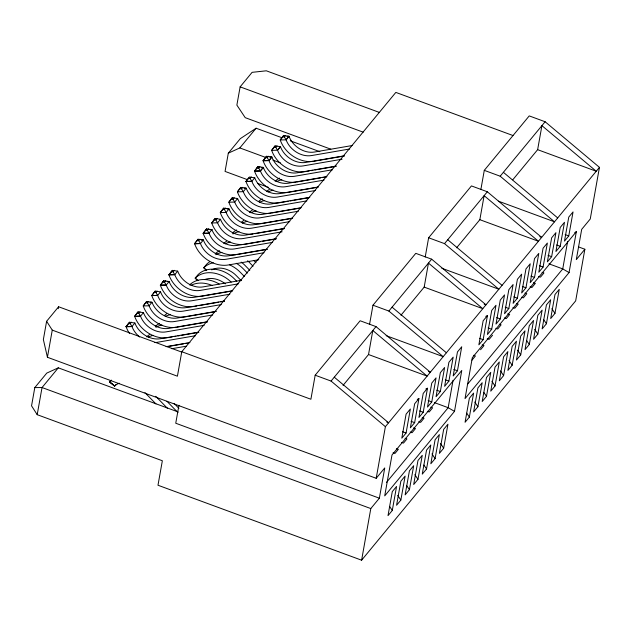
<?xml version="1.0" encoding="UTF-8"?>
<svg xmlns="http://www.w3.org/2000/svg" width="631" height="631" viewBox="0 0 631 631"><rect width="100%" height="100%" fill="white"/><g stroke="black" fill="none" stroke-linecap="round" stroke-linejoin="round"><path stroke-width="0.95" d="M177.934 411.869L58.304 367.834L46.789 373.079L34.8 387.6L31.55 405.843L37.197 414.685L162.348 460.756L157.987 485.239L361.61 560.194L575.669 300.877L584.866 249.245L578.398 246.863M181.657 352.059L58.596 306.761L46.615 321.282L43.365 339.533L47.428 357.272L376.194 478.298L384.752 467.926L379.365 498.19L370.799 508.562L361.61 560.194M37.197 414.685L42.04 387.537L58.304 367.834M47.428 357.272L52.263 330.123L46.615 321.282M58.257 308.685L58.596 306.761M512.964 135.523L395.834 92.402L181.775 351.719L177.414 376.194L52.263 330.123M178.952 405.268L175.749 423.235L379.365 498.19M281.954 137.739L256.099 128.219L240.301 138.654L228.312 153.175L225.062 171.419L247.265 179.598M379.507 112.476L266.321 70.806L252.108 72.336L240.127 86.857L236.87 105.109L245.222 117.666L330.802 149.168M428.504 371.541L430.342 372.219L376.021 326.613L360.127 320.761L315.177 375.216L310.894 399.249L181.775 351.719M369.545 324.429L372.976 305.207L415.782 253.339L431.675 259.191L485.996 304.797L484.158 304.118M368.528 354.535L372.811 330.502L427.132 376.108L368.528 354.535L343.051 385.399M376.194 478.298L385.391 426.674L599.45 167.357L545.129 121.751L529.235 115.899L484.285 170.354L480.861 189.584M425.207 257.006L428.63 237.777L471.444 185.916L487.329 191.769L541.65 237.374L539.813 236.696M424.182 287.113L428.465 263.08L482.786 308.685L424.182 287.113L400.969 315.232M392.285 510.455L396.568 486.422L392.285 491.612L388.01 515.645L392.285 510.455L389.682 506.535M406.08 433.016L410.363 408.983L406.08 414.173L401.805 438.206L406.08 433.016L402.468 431.691M400.851 500.083L405.134 476.05L400.851 481.24L396.568 505.273L400.851 500.083L397.719 495.374M418.929 398.611L414.646 403.801L410.363 427.834L414.646 422.644L418.929 398.611L417.28 399.36M409.416 489.711L413.691 465.678L409.416 470.868L405.134 494.901L409.416 489.711L406.806 485.791M427.487 388.239L423.204 393.428L418.929 417.462L423.204 412.272L427.487 388.239L425.846 388.988M417.974 479.339L422.257 455.306L417.974 460.496L413.691 484.529L417.974 479.339L414.843 474.63M431.77 401.9L436.053 377.866L431.77 383.056L427.487 407.09L431.77 401.9L428.157 400.575M426.54 468.967L430.815 444.934L426.54 450.124L422.257 474.157L426.54 468.967L423.929 465.039M440.335 391.528L444.61 367.494L440.335 372.684L436.053 396.718L440.335 391.528L436.723 390.195M435.098 458.595L439.381 434.562L435.098 439.744L430.823 463.777L435.098 458.595L431.967 453.886M448.893 381.156L453.176 357.122L448.893 362.304L444.61 386.338L448.893 381.156L445.281 379.823M479.844 219.691L484.119 195.657L538.44 241.263L479.844 219.691L456.623 247.809M453.042 380.351L448.176 407.689L386.417 482.502M443.664 448.223L447.947 424.19L443.664 429.372L439.381 453.405L443.664 448.223L440.533 443.514M457.459 370.783L461.734 346.75L457.459 351.932L453.176 375.966L457.459 370.783L453.847 369.45M454.494 411.373L461.782 370.429L392.001 454.967L384.705 495.911L454.494 411.373L448.176 407.689L434.373 402.602M469.354 417.107L473.629 393.074L469.354 398.256L465.071 422.289L469.354 417.107L466.743 413.179M487.424 315.634L483.141 320.816L478.866 344.849L483.141 339.667L487.424 315.634L485.783 316.383M477.912 406.727L482.194 382.701L477.912 387.884L473.629 411.917L477.912 406.727L474.78 402.018M491.707 329.287L495.99 305.262L491.707 310.444L487.424 334.477L491.707 329.287L488.094 327.962M486.477 396.355L490.752 372.322L486.477 377.512L482.194 401.545L486.477 396.355L483.867 392.435M500.273 318.915L504.548 294.882L500.273 300.072L495.99 324.105L500.273 318.915L496.66 317.59M495.035 385.983L499.318 361.949L495.035 367.139L490.752 391.173L495.035 385.983L491.904 381.274M508.831 308.543L513.113 284.51L508.831 289.7L504.548 313.733L508.831 308.543L505.218 307.218M537.636 149.673L541.919 125.64L596.24 171.246L537.636 149.673L512.782 179.788M503.601 375.611L507.884 351.577L503.601 356.767L499.318 380.801L503.601 375.611L500.47 370.902M517.396 298.171L521.671 274.138L517.396 279.328L513.113 303.361L517.396 298.171L513.784 296.846M512.159 365.239L516.442 341.205L512.159 346.395L507.884 370.429L512.159 365.239L509.036 360.53M525.954 287.799L530.237 263.766L525.954 268.956L521.671 292.989L525.954 287.799L522.342 286.474M520.725 354.867L525.008 330.833L520.725 336.023L516.442 360.056L520.725 354.867L517.594 350.158M534.52 277.427L538.803 253.394L534.52 258.584L530.237 282.617L534.52 277.427L530.908 276.094M529.291 344.494L533.566 320.461L529.291 325.651L525.008 349.684L529.291 344.494L526.68 340.566M543.078 267.055L547.361 243.022L543.078 248.212L538.803 272.237L543.078 267.055L539.466 265.722M537.849 334.122L542.132 310.089L537.849 315.271L533.566 339.304L537.849 334.122L534.717 329.414M551.644 256.683L555.927 232.65L551.644 237.832L547.361 261.865L551.644 256.683L548.031 255.35M546.414 323.75L550.689 299.717L546.414 304.899L542.132 328.932L546.414 323.75L543.804 319.822M560.21 246.311L564.485 222.278L560.21 227.46L555.927 251.493L560.21 246.311L556.597 244.978M567.608 241.57L562.742 268.901L467.382 384.421M554.972 313.378L559.255 289.345L554.972 294.527L550.689 318.56L554.972 313.378L551.841 308.669M568.768 235.939L573.051 211.906L568.768 217.088L564.485 241.121L568.768 235.939L565.155 234.606M576.348 231.64L472.319 357.667L465.023 398.611L569.059 272.584L576.348 231.64L574.77 232.681M599.45 167.357L590.253 218.981L581.695 229.353L576.3 259.617L584.866 249.245M198.481 332.174L160.321 338.744A20.918 16.493 39.5 0 1 134.868 323.009L129.505 322.228L126.097 326.692A27.472 21.659 39.5 0 0 129.544 333.539M207.047 321.802L168.879 328.372A20.918 16.493 39.5 0 1 143.426 312.637L138.063 311.856L134.655 316.32A27.472 21.659 39.5 0 0 168.311 337.593L172.129 336.938M216.559 311.264L177.445 318A20.918 16.493 39.5 0 1 151.992 302.265L146.629 301.484L143.221 305.948A27.472 21.659 39.5 0 0 175.915 327.363M224.171 301.058L186.003 307.628A20.918 16.493 39.5 0 1 160.55 291.893L155.194 291.112L151.779 295.576A27.472 21.659 39.5 0 0 185.435 316.849L215.013 311.753M232.729 290.686L194.569 297.256A20.918 16.493 39.5 0 1 169.116 281.521L163.752 280.74L160.345 285.204A27.472 21.659 39.5 0 0 194.001 306.477M171.821 271.298L172.318 270.368L177.674 271.141A20.918 16.493 39.5 0 0 203.135 286.884L241.294 280.306M203.363 240.025L198 239.244L194.593 243.708A27.472 21.659 39.5 0 0 228.248 264.988L258.781 259.727M211.929 229.652L206.566 228.872L203.158 233.336A27.472 21.659 39.5 0 0 235.852 254.758M284.108 228.446L245.94 235.024A20.918 16.493 39.5 0 1 220.487 219.28L215.132 218.5L211.716 222.964A27.472 21.659 39.5 0 0 245.372 244.244L260.635 241.61M292.666 218.074L254.506 224.644A20.918 16.493 39.5 0 1 229.053 208.908L223.69 208.127L220.282 212.592A27.472 21.659 39.5 0 0 252.976 234.014M301.232 207.702L263.072 214.272A20.918 16.493 39.5 0 1 237.619 198.536L232.255 197.755L228.848 202.22A27.472 21.659 39.5 0 0 262.496 223.492L292.074 218.397M309.789 197.329L271.63 203.9A20.918 16.493 39.5 0 1 246.177 188.164L240.813 187.383L237.406 191.848A27.472 21.659 39.5 0 0 271.062 213.12M326.921 176.585L288.753 183.156A20.918 16.493 39.5 0 1 263.301 167.42L257.937 166.639L254.53 171.104A27.472 21.659 39.5 0 0 288.186 192.376L317.764 187.281M336.433 166.048L297.319 172.784A20.918 16.493 39.5 0 1 271.866 157.048L266.503 156.267L263.095 160.731A27.472 21.659 39.5 0 0 295.789 182.146M344.045 155.833L305.877 162.412A20.918 16.493 39.5 0 1 280.424 146.676L275.069 145.895L271.653 150.359A27.472 21.659 39.5 0 0 305.309 171.632L309.127 170.977M352.603 145.461L314.443 152.039A20.918 16.493 39.5 0 1 288.99 136.296L283.627 135.523L280.219 139.979A27.472 21.659 39.5 0 0 312.913 161.402M126.097 326.692L129.505 322.228M204.136 325.328L165.969 331.898A20.918 16.493 39.5 0 1 140.516 316.163L134.655 316.32L138.063 311.856M146.629 301.484L143.221 305.948L149.082 305.79A20.918 16.493 39.5 0 0 174.535 321.526L212.694 314.956M221.26 304.584L183.093 311.154A20.918 16.493 39.5 0 1 157.64 295.418L151.787 295.568L155.194 291.112M229.818 294.212L191.658 300.782A20.918 16.493 39.5 0 1 166.205 285.046L160.345 285.196L163.752 280.74M232.137 291.009L202.559 296.105A27.472 21.659 39.5 0 1 168.911 274.832L172.318 270.368M264.073 252.715L225.906 259.294A20.918 16.493 39.5 0 1 200.453 243.55L194.593 243.708L198 239.244M272.631 242.343L234.472 248.922A20.918 16.493 39.5 0 1 209.019 233.178L203.158 233.336L206.566 228.872M215.132 218.5L211.724 222.964L217.577 222.806A20.918 16.493 39.5 0 0 243.03 238.55L282.152 231.806M223.69 208.127L220.282 212.592L226.143 212.434A20.918 16.493 39.5 0 0 251.595 228.177L289.755 221.599M232.255 197.755L228.848 202.22L234.7 202.062A20.918 16.493 39.5 0 0 260.153 217.805L298.321 211.227M240.813 187.383L237.406 191.848L243.266 191.69A20.918 16.493 39.5 0 0 268.719 207.425L306.879 200.855M288.209 201.273L279.62 202.748A27.472 21.659 39.5 0 1 245.972 181.476L249.379 177.011L254.735 177.792A20.918 16.493 39.5 0 0 280.196 193.528L318.355 186.957M324.011 180.111L285.843 186.681A20.918 16.493 39.5 0 1 260.39 170.946L254.53 171.096L257.937 166.639M332.569 169.739L294.409 176.309A20.918 16.493 39.5 0 1 268.956 160.574L263.095 160.731L266.503 156.267M275.069 145.895L271.653 150.352L277.514 150.202A20.918 16.493 39.5 0 0 302.967 165.937L342.089 159.201M283.627 135.523L280.219 139.979L286.08 139.83A20.918 16.493 39.5 0 0 311.533 155.565L349.692 148.987M228.312 153.175L239.827 147.93L256.099 128.219M238.384 283.84L200.216 290.41A20.918 16.493 39.5 0 1 174.763 274.674L168.911 274.824L171.238 272.008M315.445 190.483L277.285 197.053A20.918 16.493 39.5 0 1 251.832 181.318L245.972 181.468L248.882 177.95M128.306 323.679L130.246 323.632L131.445 322.181M136.864 313.307L138.812 313.26L140.011 311.801M145.43 302.935L147.378 302.88L148.577 301.429M153.996 292.563L155.936 292.508L157.135 291.057M162.553 282.191L164.502 282.136L165.701 280.685M171.119 271.819L173.06 271.764L174.259 270.313M196.801 240.703L198.749 240.648L199.948 239.196M205.367 230.323L207.315 230.276L208.514 228.824M213.933 219.951L215.873 219.904L217.072 218.452M222.491 209.579L224.439 209.531L225.638 208.08M231.056 199.207L232.997 199.159L234.196 197.708M239.614 188.835L241.563 188.787L242.761 187.328M248.18 178.463L250.121 178.407L251.319 176.956M256.738 168.091L258.686 168.035L259.885 166.584M265.304 157.718L267.252 157.663L268.451 156.212M273.87 147.346L275.81 147.291L277.009 145.84M282.428 136.974L284.376 136.919L285.575 135.468M261.344 167.467L263.301 167.42L260.39 170.938L254.53 171.104M269.91 157.095L271.866 157.048L268.956 160.566L263.095 160.731M277.514 150.194L280.424 146.676L277.514 150.202L275.81 147.291M284.376 136.919L286.08 139.822L288.99 136.296L287.034 136.351M139.632 336.986A20.918 16.493 39.5 0 1 131.958 326.535L126.097 326.692L131.958 326.535L134.868 323.009M134.655 316.32L140.516 316.163L143.426 312.637M149.082 305.79L151.992 302.265L150.036 302.312M151.779 295.576L157.64 295.411L160.55 291.893M160.345 285.204L166.205 285.038L169.116 281.521L167.16 281.568M168.911 274.832L174.763 274.666L177.682 271.149M194.593 243.708L200.453 243.55L203.363 240.025A20.918 16.493 39.5 0 0 228.816 255.768L266.984 249.19M203.158 233.336L209.019 233.178L211.929 229.652A20.918 16.493 39.5 0 0 237.382 245.396L276.496 238.652M220.487 219.28L217.577 222.806L215.873 219.904M237.619 198.536L234.7 202.062L232.997 199.159M245.972 181.476L251.832 181.31L254.743 177.792M263.301 167.42L260.39 170.946L258.686 168.035M271.866 157.048L268.956 160.574L267.252 157.663M286.08 139.83L288.99 136.296M119.227 383.23A20.918 16.493 39.5 0 0 114.637 386.046L109.557 381.865L110.717 380.454M111.584 380.138A27.472 21.659 39.5 0 0 109.557 381.858L114.637 386.046L115.804 384.634M315.177 375.216L331.07 381.069L376.021 326.613M372.976 305.207L388.862 311.051L431.675 259.191M428.63 237.777L444.524 243.629L487.329 191.769M484.285 170.354L500.178 176.207L545.129 121.751M471.988 360.12L475.419 355.971L473.573 355.292M480.554 349.748L483.977 345.599L482.139 344.92M492.543 335.227L489.12 339.375L487.274 338.697M313.875 161.26L344.4 155.999M311.036 170.646L312.944 170.315M314.853 169.991L335.842 166.371M296.744 182.004L320.595 177.895M322.504 177.563L326.322 176.909M290.118 200.942L292.027 200.611M293.936 200.287L309.198 197.653M272.016 212.955L299.686 208.191M254.892 233.707L284.463 228.611M262.543 241.279L275.905 238.983M236.806 254.616L267.339 249.355M194.955 306.311L196.864 305.988M198.765 305.656L218.807 302.202M220.708 301.878L224.526 301.216M176.869 327.221L207.402 321.96M174.038 336.607L175.946 336.284M177.855 335.952L179.756 335.621M181.665 335.298L198.844 332.34M195.571 335.7L157.411 342.278A20.918 16.493 39.5 0 1 154.477 342.53M166.071 346.656L189.923 342.546M167.381 346.656L183.597 343.856M185.506 343.532L187.415 343.201M171.742 348.706L186.05 346.238M244.221 188.212L246.177 188.164L243.266 191.69L241.563 188.787M227.097 208.964L229.053 208.908L226.143 212.434L224.439 209.531M209.973 229.708L211.929 229.652M201.407 240.08L203.363 240.025M34.8 387.6L42.04 387.537L370.799 508.562M240.127 86.857L363.18 132.163M498.395 201.163L554.499 221.812L500.178 176.207M290.268 140.8L319.822 151.677M239.827 147.93L265.596 157.411M272.955 160.124L280.322 162.837M548.938 263.821L562.742 268.901L569.059 272.584M542.076 272.316L543.914 272.994L540.491 277.143L538.645 276.465M533.51 282.688L535.356 283.366L531.925 287.515L530.087 286.837M257.44 183.345L268.546 187.431M524.953 293.06L526.79 293.738L523.367 297.887L521.522 297.209M441.818 268.246L498.845 289.235L444.524 243.629M516.387 303.432L518.232 304.11L514.801 308.259L512.964 307.581M507.821 313.804L509.667 314.483L506.243 318.631L504.398 317.953M499.263 324.176L501.101 324.855L497.678 329.003L495.84 328.325M479.536 338.334L483.141 339.667M386.164 335.668L443.183 356.657L388.862 311.051M430.76 407.161L432.606 407.839L429.183 411.988L427.337 411.309M419.599 410.947L423.204 412.272M422.202 417.533L424.04 418.211L420.617 422.36L418.779 421.682M411.033 421.319L414.646 422.644M413.636 427.905L415.482 428.583L412.051 432.732L410.213 432.054M386.771 422.107L388.601 422.786L334.28 377.18M405.078 438.277L406.916 438.955L403.493 443.104L401.647 442.426M396.513 448.649L398.358 449.327L394.927 453.476L393.089 452.798M206.645 270.155L203.742 267.765L206.652 264.231A27.472 21.659 39.5 0 1 209.421 261.999M206.25 270.313L203.742 267.765A27.472 21.659 39.5 0 1 213.325 262.772M198.087 280.527L195.176 278.137L198.087 274.603A27.472 21.659 39.5 0 1 234.716 279.202L236.775 281.316M197.684 280.692L195.176 278.137A27.472 21.659 39.5 0 1 231.175 282.096M109.557 381.858L114.637 386.046M503.388 172.318L557.709 217.924M447.734 239.741L502.055 285.346M392.08 307.163L446.393 352.768M331.07 381.069L385.391 426.674M253.899 260.571L255.957 262.685M253.047 266.211L248.929 261.983A27.472 21.659 39.5 0 0 247.652 260.737M249.773 270.297L244.97 265.359A20.918 16.493 39.5 0 0 241.137 262.11M247.391 273.057L243.274 268.83A27.472 21.659 39.5 0 0 236.286 263.285M244.481 276.583L240.364 272.355A27.472 21.659 39.5 0 0 229.447 264.791M241.208 280.669L236.412 275.731A20.918 16.493 39.5 0 0 211.74 269.879M174.109 403.43L178.912 408.36M166.923 401.261L177.903 412.54M155.778 396.323L167.444 408.312M144.964 392.648L155.944 403.935M250.121 178.407L251.832 181.31M207.315 230.276L209.019 233.178M198.749 240.648L200.453 243.55M173.06 271.764L174.763 274.666M164.502 282.136L166.205 285.038M155.936 292.508L157.64 295.411M147.378 302.88L149.082 305.783M138.812 313.26L140.516 316.163M130.246 323.632L131.958 326.535M276.567 181.633A27.472 21.659 39.5 0 1 281.828 179.788M275.148 181.255A27.472 21.659 39.5 0 1 279.478 178.108M268.001 192.005A27.472 21.659 39.5 0 1 273.262 190.16M266.59 191.627A27.472 21.659 39.5 0 1 269.358 189.387M259.444 202.377A27.472 21.659 39.5 0 1 264.704 200.532M258.671 201.392A27.472 21.659 39.5 0 1 262.354 198.852M250.878 212.75A27.472 21.659 39.5 0 1 256.139 210.904M249.466 212.371A27.472 21.659 39.5 0 1 252.226 210.139M242.312 223.122A27.472 21.659 39.5 0 1 247.581 221.284M241.547 222.136A27.472 21.659 39.5 0 1 243.669 220.511M232.957 233.935A27.472 21.659 39.5 0 1 239.015 231.656M232.342 233.115A27.472 21.659 39.5 0 1 236.664 229.968M225.188 243.866A27.472 21.659 39.5 0 1 230.449 242.028M223.776 243.487A27.472 21.659 39.5 0 1 226.545 241.255M215.834 254.679A27.472 21.659 39.5 0 1 221.891 252.4M215.21 253.859A27.472 21.659 39.5 0 1 219.541 250.712M204.846 279.501A20.918 16.493 39.5 0 1 225.362 283.855M190.941 285.362A27.472 21.659 39.5 0 1 212.324 285.535M189.529 284.983A27.472 21.659 39.5 0 1 219.162 284.029M165.251 316.478A27.472 21.659 39.5 0 1 170.52 314.632M164.486 315.492A27.472 21.659 39.5 0 1 166.608 313.859M155.896 327.292A27.472 21.659 39.5 0 1 161.954 325.004M155.273 326.472A27.472 21.659 39.5 0 1 159.604 323.324M148.127 337.222A27.472 21.659 39.5 0 1 153.388 335.376M146.715 336.844A27.472 21.659 39.5 0 1 149.484 334.611"/></g></svg>
